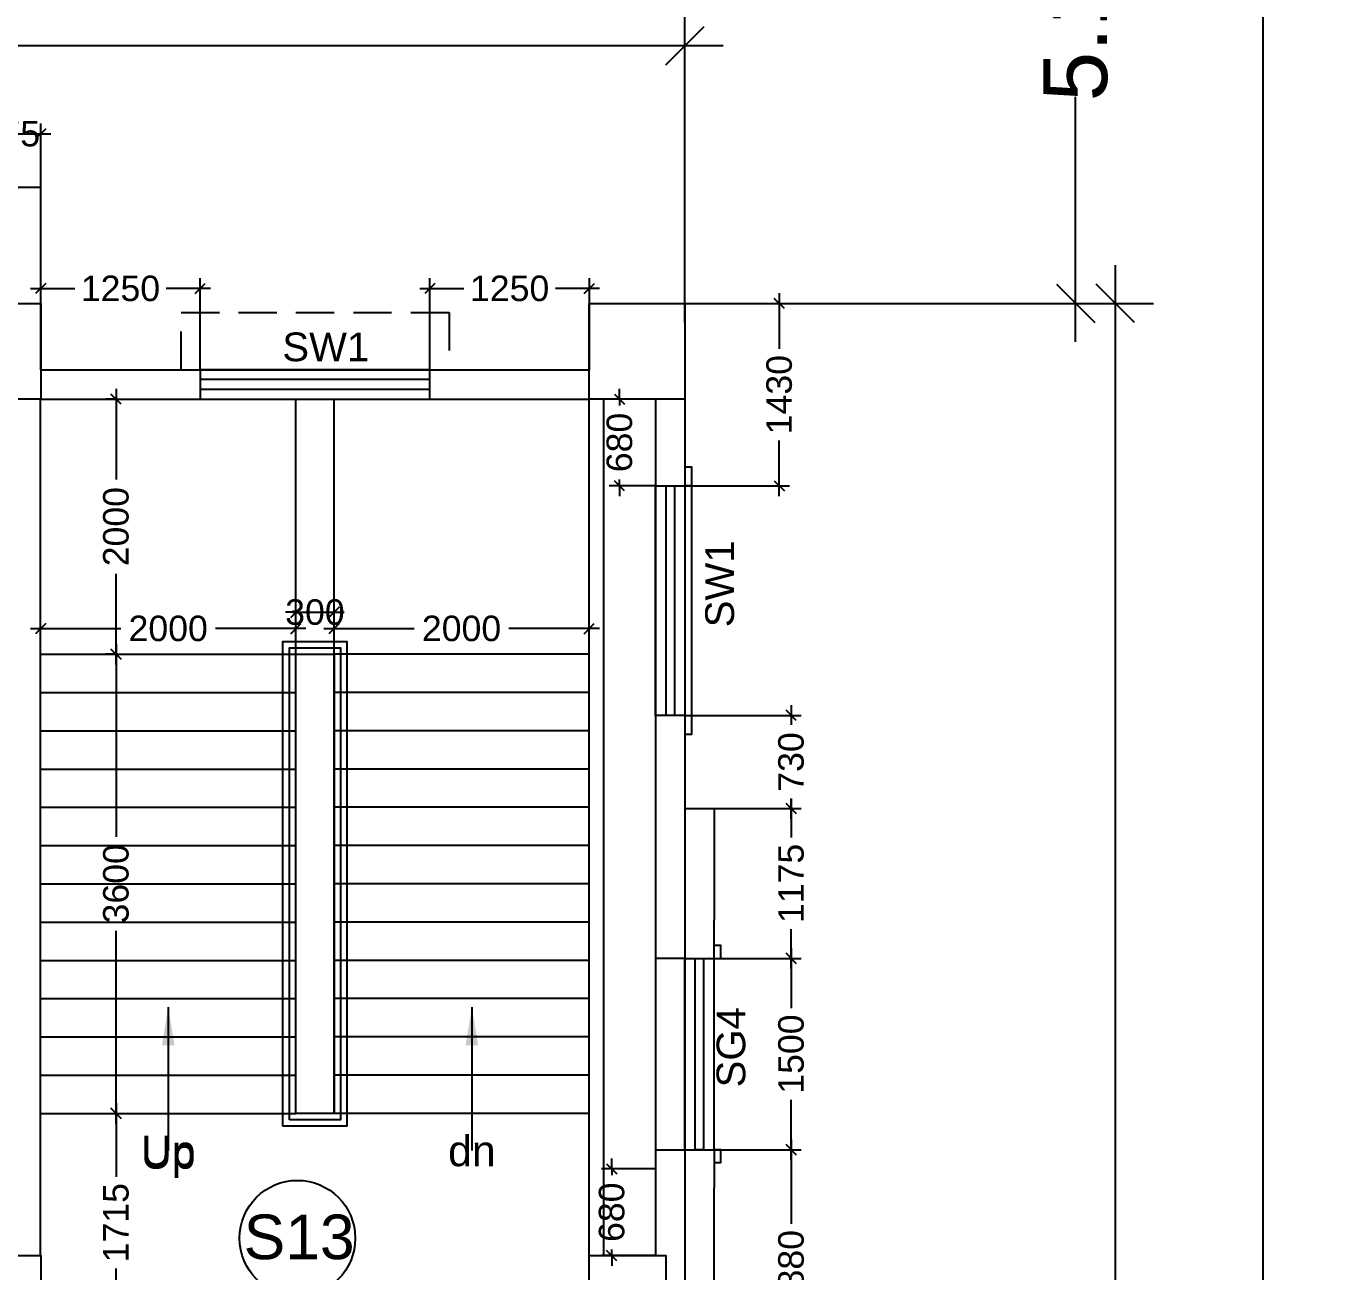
# Model space of a CAD drawing. Extents: x 7897917 to 8423973, y -6487334 to -6173396.
# Drawn here: x 8033650 to 8043838, y -6426480 to -6416719 of the extents above; entities that cross this region are included whole.
import ezdxf
from ezdxf.enums import TextEntityAlignment as Align

# ---------------------------------------------------------------- set-up
doc = ezdxf.new("R2010")
doc.units = 0
doc.header["$LTSCALE"] = 600
doc.header["$MEASUREMENT"] = 0
doc.header["$PDMODE"] = 35
doc.linetypes.add('DASHED', pattern=[0.75, 0.5, -0.25])
doc.layers.get('0').update_dxf_attribs({"linetype": 'CONTINUOUS'})
doc.layers.get('Defpoints').update_dxf_attribs({"linetype": 'CONTINUOUS'})
for name, color, linetype in [('chajja', 7, 'CONTINUOUS'), ('DIM', 8, 'CONTINUOUS'), ('DIM-TEXT', 8, 'CONTINUOUS'), ('Ele Proje.', 7, 'CONTINUOUS'), ('Ele. Proj', 7, 'CONTINUOUS'), ('joinery', 7, 'CONTINUOUS'), ('LA-column', 3, 'CONTINUOUS'), ('Railing', 21, 'CONTINUOUS'), ('Staircase', 7, 'CONTINUOUS'), ('Stairscase', 7, 'CONTINUOUS'), ('STEPS', 7, 'CONTINUOUS'), ('Walls', 7, 'CONTINUOUS'), ('WIN', 151, 'CONTINUOUS'), ('Working Dim', 5, 'CONTINUOUS')]:
    doc.layers.add(name, color=color, linetype=linetype)
doc.styles.add('ari', font='arial.ttf')
doc.styles.add('ARIAL', font='arial.ttf')
doc.styles.add('RT', font='romant.shx')
doc.styles.get("Standard").update_dxf_attribs({"font": 'romans.shx'})
doc.dimstyles.new('int. dim', dxfattribs={"dimtxt": 450, "dimasz": 80, "dimexe": 80, "dimexo": 0, "dimgap": 70, "dimtad": 0, "dimdec": 0, "dimzin": 12, "dimdsep": 46, "dimtxsty": 'ari', "dimblk": 'OBLIQUE', "dimcen": 2, "dimdle": 80, "dimclrd": 256, "dimclre": 256, "dimclrt": 6, "dimadec": 0, "dimazin": 0, "dimtfac": 1, "dimtdec": 0, "dimtix": 1, "dimtmove": 2, "dimatfit": 3, "dimfxl": 1, "dimtolj": 1, "dimtzin": 0, "dimlwd": -1, "dimlwe": -1, "dimarcsym": 0})
doc.dimstyles.new('STANDARD$0', dxfattribs={"dimscale": 0, "dimtxt": 150, "dimasz": 125, "dimexe": 0.75, "dimexo": 1, "dimgap": 25, "dimtad": 1, "dimdec": 0, "dimdsep": 46, "dimtxsty": 'Standard', "dimblk1": 'DOT', "dimblk2": 'DOT', "dimsah": 1, "dimcen": 2.5, "dimclrd": 1, "dimclre": 1, "dimclrt": 3, "dimadec": 0, "dimazin": 0, "dimtfac": 1, "dimtdec": 0, "dimtmove": 0, "dimatfit": 3, "dimldrblk": 'DOT', "dimfxl": 1, "dimtolj": 1, "dimtzin": 0, "dimarcsym": 0})
doc.dimstyles.new('TEXT', dxfattribs={"dimscale": 0, "dimtxt": 600, "dimasz": 300, "dimexe": 300, "dimexo": 30, "dimgap": 50, "dimtad": 0, "dimdec": 0, "dimzin": 0, "dimdsep": 46, "dimtxsty": 'RT', "dimblk": 'OBLIQUE', "dimcen": 0.09, "dimdle": 300, "dimclrd": 256, "dimclre": 256, "dimclrt": 170, "dimadec": 0, "dimazin": 0, "dimtfac": 1, "dimtdec": 0, "dimtofl": 0, "dimtmove": 2, "dimatfit": 3, "dimfxl": 1, "dimfrac": 2, "dimtolj": 1, "dimtzin": 0, "dimlwd": -1, "dimlwe": -1, "dimarcsym": 0})

# ---------------------------------------------------------------- blocks, each defined once
blk = doc.blocks.new('_Oblique')
at = {"color": 0, "linetype": 'ByBlock', "lineweight": -2}
blk.add_line((-0.5, -0.5), (0.5, 0.5), dxfattribs=at)
blk = doc.blocks.new('*D234')
at = {"layer": 'Defpoints', "color": 0, "transparency": 16777216}
for p in [(8038814, -6337015, 5), (8038814, -6454874), (8043346, -6454874)]:
    blk.add_point(p, dxfattribs=at)
at = {"layer": 'DIM', "color": 8, "transparency": 16777216}
for p, q in [((8043346, -6336715), (8043346, -6393996)), ((8038814, -6337015), (8043646, -6337015)), ((8043346, -6455174), (8043346, -6397894)), ((8038814, -6454874), (8043646, -6454874))]:
    blk.add_line(p, q, dxfattribs=at)
at = {"layer": 'DIM', "color": 8, "transparency": 16777216, "xscale": 300, "yscale": 300, "zscale": 300}
for p, rotation in [((8043346, -6337015), 90), ((8043346, -6454874), 270)]:
    blk.add_blockref('_Oblique', p, dxfattribs=dict(at, rotation=rotation))
at = {"layer": 'DIM', "color": 7, "transparency": 16777216, "insert": (8043346, -6395945), "char_height": 750, "attachment_point": 5, "rotation": 90, "style": 'ari'}
blk.add_mtext('\\A1;117.86m', dxfattribs=at)
blk = doc.blocks.new('*D272')
at = {"layer": 'Defpoints', "color": 0, "transparency": 16777216}
for p in [(8038814, -6413785, 3), (8041876, -6413785), (8038814, -6418894, 1)]:
    blk.add_point(p, dxfattribs=at)
at = {"layer": 'DIM', "color": 8, "transparency": 16777216}
for p, q in [((8041876, -6413485), (8041876, -6415405)), ((8038814, -6413785), (8042176, -6413785)), ((8041876, -6419194), (8041876, -6417274)), ((8038814, -6418894), (8042176, -6418894))]:
    blk.add_line(p, q, dxfattribs=at)
at = {"layer": 'DIM', "color": 8, "transparency": 16777216, "xscale": 300, "yscale": 300, "zscale": 300}
for p, rotation in [((8041876, -6413785), 90), ((8041876, -6418894), 270)]:
    blk.add_blockref('_Oblique', p, dxfattribs=dict(at, rotation=rotation))
at = {"layer": 'DIM', "color": 7, "transparency": 16777216, "insert": (8041876, -6416339), "char_height": 500, "attachment_point": 5, "rotation": 90, "style": 'ari'}
blk.add_mtext('\\A1;5.11m', dxfattribs=at)
blk = doc.blocks.new('*D875')
at = {"layer": 'Defpoints', "color": 0, "linetype": 'Continuous', "transparency": 16777216}
for p in [(8038814, -6413785, -10), (7997754, -6413865, 1), (8038814, -6415234)]:
    blk.add_point(p, dxfattribs=at)
at = {"layer": 'DIM-TEXT', "transparency": 16777216}
for p, q in [((8038814, -6413785), (8038814, -6415534)), ((7997754, -6413865), (7997754, -6415534)), ((7997454, -6415234), (8012003, -6415234)), ((8039114, -6415234), (8024565, -6415234))]:
    blk.add_line(p, q, dxfattribs=at)
at = {"layer": 'DIM-TEXT', "linetype": 'Continuous', "transparency": 16777216, "xscale": 300, "yscale": 300, "zscale": 300, "rotation": 180}
blk.add_blockref('_Oblique', (7997754, -6415234), dxfattribs=at)
at = {"layer": 'DIM-TEXT', "linetype": 'Continuous', "transparency": 16777216, "xscale": 300, "yscale": 300, "zscale": 300}
blk.add_blockref('_Oblique', (8038814, -6415234), dxfattribs=at)
at = {"layer": 'DIM-TEXT', "color": 170, "linetype": 'Continuous', "transparency": 16777216, "insert": (8018284, -6415234), "char_height": 750, "attachment_point": 5, "style": 'ari'}
blk.add_mtext('\\A1;{\\H1.067x;DEPT. OF ANESTHESIA}', dxfattribs=at)
blk = doc.blocks.new('*D1912')
at = {"layer": 'Defpoints', "color": 0, "transparency": 16777216}
for p in [(8038814, -6418894, 3), (8038814, -6454874, 3), (8042186, -6454874)]:
    blk.add_point(p, dxfattribs=at)
at = {"layer": 'DIM', "color": 8, "transparency": 16777216}
for p, q in [((8042186, -6418594), (8042186, -6435191)), ((8038814, -6418894), (8042486, -6418894)), ((8042186, -6455174), (8042186, -6438576)), ((8038814, -6454874), (8042486, -6454874))]:
    blk.add_line(p, q, dxfattribs=at)
at = {"layer": 'DIM', "color": 8, "transparency": 16777216, "xscale": 300, "yscale": 300, "zscale": 300}
for p, rotation in [((8042186, -6418894), 90), ((8042186, -6454874), 270)]:
    blk.add_blockref('_Oblique', p, dxfattribs=dict(at, rotation=rotation))
at = {"layer": 'DIM', "color": 7, "transparency": 16777216, "insert": (8042186, -6436884), "char_height": 750, "attachment_point": 5, "rotation": 90, "style": 'ari'}
blk.add_mtext('\\A1;35.98m', dxfattribs=at)
blk = doc.blocks.new('*D1913')
at = {"layer": 'Defpoints', "color": 0, "transparency": 16777216}
for p in [(8035015, -6418777), (8033765, -6419414, 1), (8035015, -6419414, 1)]:
    blk.add_point(p, dxfattribs=at)
at = {"layer": 'Working Dim', "transparency": 16777216}
for p, q in [((8033765, -6419414), (8033765, -6418697)), ((8035015, -6419414), (8035015, -6418697)), ((8033685, -6418777), (8034031, -6418777)), ((8035095, -6418777), (8034749, -6418777))]:
    blk.add_line(p, q, dxfattribs=at)
at = {"layer": 'Working Dim', "transparency": 16777216, "xscale": 80, "yscale": 80, "zscale": 80, "rotation": 180}
blk.add_blockref('_Oblique', (8033765, -6418777), dxfattribs=at)
at = {"layer": 'Working Dim', "transparency": 16777216, "xscale": 80, "yscale": 80, "zscale": 80}
blk.add_blockref('_Oblique', (8035015, -6418777), dxfattribs=at)
at = {"layer": 'Working Dim', "color": 6, "transparency": 16777216, "insert": (8034390, -6418777), "char_height": 200, "attachment_point": 5, "style": 'ari'}
blk.add_mtext('\\A1;1250', dxfattribs=at)
blk = doc.blocks.new('*D1914')
at = {"layer": 'Defpoints', "color": 0, "transparency": 16777216}
for p in [(8036815, -6418777), (8036815, -6419414, 1), (8038065, -6419414, 1)]:
    blk.add_point(p, dxfattribs=at)
at = {"layer": 'Working Dim', "transparency": 16777216}
for p, q in [((8036815, -6419414), (8036815, -6418697)), ((8038065, -6419414), (8038065, -6418697)), ((8036735, -6418777), (8037081, -6418777)), ((8038145, -6418777), (8037799, -6418777))]:
    blk.add_line(p, q, dxfattribs=at)
at = {"layer": 'Working Dim', "transparency": 16777216, "xscale": 80, "yscale": 80, "zscale": 80, "rotation": 180}
blk.add_blockref('_Oblique', (8036815, -6418777), dxfattribs=at)
at = {"layer": 'Working Dim', "transparency": 16777216, "xscale": 80, "yscale": 80, "zscale": 80}
blk.add_blockref('_Oblique', (8038065, -6418777), dxfattribs=at)
at = {"layer": 'Working Dim', "color": 6, "transparency": 16777216, "insert": (8037440, -6418777), "char_height": 200, "attachment_point": 5, "style": 'ari'}
blk.add_mtext('\\A1;1250', dxfattribs=at)
blk = doc.blocks.new('*D1917')
at = {"layer": 'Defpoints', "color": 0, "transparency": 16777216}
for p in [(8033764, -6421443), (8033764, -6421644, 15), (8035764, -6421644, 1)]:
    blk.add_point(p, dxfattribs=at)
at = {"layer": 'Working Dim', "transparency": 16777216}
for p, q in [((8033684, -6421443), (8034394, -6421443)), ((8033764, -6421644), (8033764, -6421363)), ((8035844, -6421443), (8035134, -6421443)), ((8035764, -6421644), (8035764, -6421363))]:
    blk.add_line(p, q, dxfattribs=at)
at = {"layer": 'Working Dim', "transparency": 16777216, "xscale": 80, "yscale": 80, "zscale": 80, "rotation": 180}
blk.add_blockref('_Oblique', (8033764, -6421443), dxfattribs=at)
at = {"layer": 'Working Dim', "transparency": 16777216, "xscale": 80, "yscale": 80, "zscale": 80}
blk.add_blockref('_Oblique', (8035764, -6421443), dxfattribs=at)
at = {"layer": 'Working Dim', "color": 6, "transparency": 16777216, "insert": (8034764, -6421443), "char_height": 200, "attachment_point": 5, "style": 'ari'}
blk.add_mtext('\\A1;2000', dxfattribs=at)
blk = doc.blocks.new('*D1918')
at = {"layer": 'Defpoints', "color": 0, "transparency": 16777216}
for p in [(8038063, -6421443), (8036064, -6421644, 1), (8038063, -6421644, 15)]:
    blk.add_point(p, dxfattribs=at)
at = {"layer": 'Working Dim', "transparency": 16777216}
for p, q in [((8035984, -6421443), (8036693, -6421443)), ((8036064, -6421644), (8036064, -6421363)), ((8038143, -6421443), (8037433, -6421443)), ((8038063, -6421644), (8038063, -6421363))]:
    blk.add_line(p, q, dxfattribs=at)
at = {"layer": 'Working Dim', "transparency": 16777216, "xscale": 80, "yscale": 80, "zscale": 80, "rotation": 180}
blk.add_blockref('_Oblique', (8036064, -6421443), dxfattribs=at)
at = {"layer": 'Working Dim', "transparency": 16777216, "xscale": 80, "yscale": 80, "zscale": 80}
blk.add_blockref('_Oblique', (8038063, -6421443), dxfattribs=at)
at = {"layer": 'Working Dim', "color": 6, "transparency": 16777216, "insert": (8037063, -6421443), "char_height": 200, "attachment_point": 5, "style": 'ari'}
blk.add_mtext('\\A1;2000', dxfattribs=at)
blk = doc.blocks.new('*D1919')
at = {"layer": 'Defpoints', "color": 0, "transparency": 16777216}
for p in [(8036064, -6421315), (8035764, -6421644), (8036064, -6421644, 1)]:
    blk.add_point(p, dxfattribs=at)
at = {"layer": 'Working Dim', "transparency": 16777216}
for p, q in [((8035764, -6421644), (8035764, -6421235)), ((8036064, -6421644), (8036064, -6421235)), ((8035764, -6421315), (8035684, -6421315)), ((8035764, -6421315), (8036064, -6421315)), ((8036064, -6421315), (8036144, -6421315))]:
    blk.add_line(p, q, dxfattribs=at)
at = {"layer": 'Working Dim', "transparency": 16777216, "xscale": 80, "yscale": 80, "zscale": 80}
blk.add_blockref('_Oblique', (8035764, -6421315), dxfattribs=at)
at = {"layer": 'Working Dim', "transparency": 16777216, "xscale": 80, "yscale": 80, "zscale": 80, "rotation": 180}
blk.add_blockref('_Oblique', (8036064, -6421315), dxfattribs=at)
at = {"layer": 'Working Dim', "color": 6, "transparency": 16777216, "insert": (8035914, -6421315), "char_height": 200, "attachment_point": 5, "style": 'ari'}
blk.add_mtext('\\A1;300', dxfattribs=at)
blk = doc.blocks.new('*D1920')
at = {"layer": 'Defpoints', "color": 0, "transparency": 16777216}
for p in [(8033764, -6425244, 1), (8034355, -6425244), (8033764, -6426959)]:
    blk.add_point(p, dxfattribs=at)
at = {"layer": 'Working Dim', "transparency": 16777216}
for p, q in [((8034355, -6425164), (8034355, -6425741)), ((8033764, -6425244), (8034435, -6425244)), ((8034355, -6427039), (8034355, -6426461)), ((8033764, -6426959), (8034435, -6426959))]:
    blk.add_line(p, q, dxfattribs=at)
at = {"layer": 'Working Dim', "transparency": 16777216, "xscale": 80, "yscale": 80, "zscale": 80}
for p, rotation in [((8034355, -6425244), 90), ((8034355, -6426959), 270)]:
    blk.add_blockref('_Oblique', p, dxfattribs=dict(at, rotation=rotation))
at = {"layer": 'Working Dim', "color": 6, "transparency": 16777216, "insert": (8034355, -6426101), "char_height": 200, "attachment_point": 5, "rotation": 90, "style": 'ari'}
blk.add_mtext('\\A1;1715', dxfattribs=at)
blk = doc.blocks.new('*D1921')
at = {"layer": 'Defpoints', "color": 0, "transparency": 16777216}
for p in [(8034355, -6421644, 1), (8034355, -6421644), (8033764, -6425244, 1)]:
    blk.add_point(p, dxfattribs=at)
at = {"layer": 'Working Dim', "transparency": 16777216}
for p, q in [((8034355, -6421644), (8034275, -6421644)), ((8034355, -6421564), (8034355, -6423076)), ((8034355, -6425324), (8034355, -6423812)), ((8033764, -6425244), (8034435, -6425244))]:
    blk.add_line(p, q, dxfattribs=at)
at = {"layer": 'Working Dim', "transparency": 16777216, "xscale": 80, "yscale": 80, "zscale": 80}
for p, rotation in [((8034355, -6421644), 90), ((8034355, -6425244), 270)]:
    blk.add_blockref('_Oblique', p, dxfattribs=dict(at, rotation=rotation))
at = {"layer": 'Working Dim', "color": 6, "transparency": 16777216, "insert": (8034355, -6423444), "char_height": 200, "attachment_point": 5, "rotation": 90, "style": 'ari'}
blk.add_mtext('\\A1;3600', dxfattribs=at)
blk = doc.blocks.new('*D1922')
at = {"layer": 'Defpoints', "color": 0, "transparency": 16777216}
for p in [(8034355, -6419644, 15), (8034355, -6419644), (8034355, -6421644, 1)]:
    blk.add_point(p, dxfattribs=at)
at = {"layer": 'Working Dim', "transparency": 16777216}
for p, q in [((8034355, -6419564), (8034355, -6420274)), ((8034355, -6419644), (8034275, -6419644)), ((8034355, -6421724), (8034355, -6421014)), ((8034355, -6421644), (8034275, -6421644))]:
    blk.add_line(p, q, dxfattribs=at)
at = {"layer": 'Working Dim', "transparency": 16777216, "xscale": 80, "yscale": 80, "zscale": 80}
for p, rotation in [((8034355, -6419644), 90), ((8034355, -6421644), 270)]:
    blk.add_blockref('_Oblique', p, dxfattribs=dict(at, rotation=rotation))
at = {"layer": 'Working Dim', "color": 6, "transparency": 16777216, "insert": (8034355, -6420644), "char_height": 200, "attachment_point": 5, "rotation": 90, "style": 'ari'}
blk.add_mtext('\\A1;2000', dxfattribs=at)
blk = doc.blocks.new('*D1929')
at = {"layer": 'Defpoints', "color": 0, "transparency": 16777216}
for p in [(8033765, -6417564), (8033290, -6417984), (8033765, -6417984)]:
    blk.add_point(p, dxfattribs=at)
at = {"layer": 'Working Dim', "transparency": 16777216}
for p, q in [((8033290, -6417564), (8033210, -6417564)), ((8033290, -6417984), (8033290, -6417484)), ((8033290, -6417564), (8033765, -6417564)), ((8033765, -6417984), (8033765, -6417484)), ((8033765, -6417564), (8033845, -6417564))]:
    blk.add_line(p, q, dxfattribs=at)
at = {"layer": 'Working Dim', "transparency": 16777216, "xscale": 80, "yscale": 80, "zscale": 80}
blk.add_blockref('_Oblique', (8033290, -6417564), dxfattribs=at)
at = {"layer": 'Working Dim', "transparency": 16777216, "xscale": 80, "yscale": 80, "zscale": 80, "rotation": 180}
blk.add_blockref('_Oblique', (8033765, -6417564), dxfattribs=at)
at = {"layer": 'Working Dim', "color": 6, "transparency": 16777216, "insert": (8033527, -6417564), "char_height": 200, "attachment_point": 5, "style": 'ari'}
blk.add_mtext('\\A1;475', dxfattribs=at)
blk = doc.blocks.new('*D2011')
at = {"layer": 'Defpoints', "color": 0, "transparency": 16777216}
for p in [(8038814, -6418894, 45), (8039553, -6418894), (8038814, -6420324, 36)]:
    blk.add_point(p, dxfattribs=at)
at = {"layer": 'Working Dim', "transparency": 16777216}
for p, q in [((8038814, -6418894), (8039633, -6418894)), ((8039553, -6418814), (8039553, -6419250)), ((8039553, -6420404), (8039553, -6419968)), ((8038814, -6420324), (8039633, -6420324))]:
    blk.add_line(p, q, dxfattribs=at)
at = {"layer": 'Working Dim', "transparency": 16777216, "xscale": 80, "yscale": 80, "zscale": 80}
for p, rotation in [((8039553, -6418894), 90), ((8039553, -6420324), 270)]:
    blk.add_blockref('_Oblique', p, dxfattribs=dict(at, rotation=rotation))
at = {"layer": 'Working Dim', "color": 6, "transparency": 16777216, "insert": (8039553, -6419609), "char_height": 200, "attachment_point": 5, "rotation": 90, "style": 'ari'}
blk.add_mtext('\\A1;1430', dxfattribs=at)
blk = doc.blocks.new('*D2014')
at = {"layer": 'Defpoints', "color": 0, "transparency": 16777216}
for p in [(8038240, -6425679), (8038584, -6425679, 36), (8038584, -6426359, 36)]:
    blk.add_point(p, dxfattribs=at)
at = {"layer": 'Working Dim', "transparency": 16777216}
for p, q in [((8038240, -6425679), (8038240, -6425599)), ((8038584, -6425679), (8038160, -6425679)), ((8038240, -6425679), (8038240, -6425728)), ((8038240, -6426359), (8038240, -6426310)), ((8038584, -6426359), (8038160, -6426359)), ((8038240, -6426359), (8038240, -6426439))]:
    blk.add_line(p, q, dxfattribs=at)
at = {"layer": 'Working Dim', "transparency": 16777216, "xscale": 80, "yscale": 80, "zscale": 80}
for p, rotation in [((8038240, -6425679), 270), ((8038240, -6426359), 90)]:
    blk.add_blockref('_Oblique', p, dxfattribs=dict(at, rotation=rotation))
at = {"layer": 'Working Dim', "color": 6, "transparency": 16777216, "insert": (8038240, -6426019), "char_height": 200, "attachment_point": 5, "rotation": 90, "style": 'ari'}
blk.add_mtext('\\A1;680', dxfattribs=at)
blk = doc.blocks.new('*D2015')
at = {"layer": 'Defpoints', "color": 0, "transparency": 16777216}
for p in [(8038301, -6419644), (8038584, -6419644, 36), (8038584, -6420324, 36)]:
    blk.add_point(p, dxfattribs=at)
at = {"layer": 'Working Dim', "transparency": 16777216}
for p, q in [((8038301, -6419644), (8038301, -6419564)), ((8038584, -6419644), (8038221, -6419644)), ((8038301, -6419644), (8038301, -6419693)), ((8038584, -6420324), (8038221, -6420324)), ((8038301, -6420324), (8038301, -6420275)), ((8038301, -6420324), (8038301, -6420404))]:
    blk.add_line(p, q, dxfattribs=at)
at = {"layer": 'Working Dim', "transparency": 16777216, "xscale": 80, "yscale": 80, "zscale": 80}
for p, rotation in [((8038301, -6419644), 270), ((8038301, -6420324), 90)]:
    blk.add_blockref('_Oblique', p, dxfattribs=dict(at, rotation=rotation))
at = {"layer": 'Working Dim', "color": 6, "transparency": 16777216, "insert": (8038301, -6419984), "char_height": 200, "attachment_point": 5, "rotation": 90, "style": 'ari'}
blk.add_mtext('\\A1;680', dxfattribs=at)
blk = doc.blocks.new('*D2016')
at = {"layer": 'Defpoints', "color": 0, "transparency": 16777216}
for p in [(8039044, -6422854), (8039646, -6422854), (8039044, -6424029)]:
    blk.add_point(p, dxfattribs=at)
at = {"layer": 'Working Dim', "transparency": 16777216}
for p, q in [((8039646, -6422774), (8039646, -6423081)), ((8039044, -6422854), (8039726, -6422854)), ((8039646, -6424109), (8039646, -6423801)), ((8039044, -6424029), (8039726, -6424029))]:
    blk.add_line(p, q, dxfattribs=at)
at = {"layer": 'Working Dim', "transparency": 16777216, "xscale": 80, "yscale": 80, "zscale": 80}
for p, rotation in [((8039646, -6422854), 90), ((8039646, -6424029), 270)]:
    blk.add_blockref('_Oblique', p, dxfattribs=dict(at, rotation=rotation))
at = {"layer": 'Working Dim', "color": 6, "transparency": 16777216, "insert": (8039646, -6423441), "char_height": 200, "attachment_point": 5, "rotation": 90, "style": 'ari'}
blk.add_mtext('\\A1;1175', dxfattribs=at)
blk = doc.blocks.new('*D2017')
at = {"layer": 'Defpoints', "color": 0, "transparency": 16777216}
for p in [(8039094, -6424029, 14), (8039646, -6424029), (8039044, -6425529, 19)]:
    blk.add_point(p, dxfattribs=at)
at = {"layer": 'Working Dim', "transparency": 16777216}
for p, q in [((8039646, -6423949), (8039646, -6424420)), ((8039094, -6424029), (8039726, -6424029)), ((8039646, -6425609), (8039646, -6425137)), ((8039044, -6425529), (8039726, -6425529))]:
    blk.add_line(p, q, dxfattribs=at)
at = {"layer": 'Working Dim', "transparency": 16777216, "xscale": 80, "yscale": 80, "zscale": 80}
for p, rotation in [((8039646, -6424029), 90), ((8039646, -6425529), 270)]:
    blk.add_blockref('_Oblique', p, dxfattribs=dict(at, rotation=rotation))
at = {"layer": 'Working Dim', "color": 6, "transparency": 16777216, "insert": (8039646, -6424779), "char_height": 200, "attachment_point": 5, "rotation": 90, "style": 'ari'}
blk.add_mtext('\\A1;1500', dxfattribs=at)
blk = doc.blocks.new('*D2018')
at = {"layer": 'Defpoints', "color": 0, "transparency": 16777216}
for p in [(8039044, -6425529, 54), (8039044, -6427409, 67), (8039646, -6427409)]:
    blk.add_point(p, dxfattribs=at)
at = {"layer": 'Working Dim', "transparency": 16777216}
for p, q in [((8039646, -6425449), (8039646, -6426110)), ((8039044, -6425529), (8039726, -6425529)), ((8039646, -6427489), (8039646, -6426828)), ((8039044, -6427409), (8039726, -6427409))]:
    blk.add_line(p, q, dxfattribs=at)
at = {"layer": 'Working Dim', "transparency": 16777216, "xscale": 80, "yscale": 80, "zscale": 80}
for p, rotation in [((8039646, -6425529), 90), ((8039646, -6427409), 270)]:
    blk.add_blockref('_Oblique', p, dxfattribs=dict(at, rotation=rotation))
at = {"layer": 'Working Dim', "color": 6, "transparency": 16777216, "insert": (8039646, -6426469), "char_height": 200, "attachment_point": 5, "rotation": 90, "style": 'ari'}
blk.add_mtext('\\A1;1880', dxfattribs=at)
blk = doc.blocks.new('*D2020')
at = {"layer": 'Defpoints', "color": 0, "transparency": 16777216}
for p in [(8038814, -6422124, 67), (8039646, -6422124), (8039044, -6422854, 36)]:
    blk.add_point(p, dxfattribs=at)
at = {"layer": 'Working Dim', "transparency": 16777216}
for p, q in [((8039646, -6422044), (8039646, -6422199)), ((8038814, -6422124), (8039726, -6422124)), ((8039044, -6422854), (8039726, -6422854)), ((8039646, -6422934), (8039646, -6422778))]:
    blk.add_line(p, q, dxfattribs=at)
at = {"layer": 'Working Dim', "transparency": 16777216, "xscale": 80, "yscale": 80, "zscale": 80}
for p, rotation in [((8039646, -6422124), 90), ((8039646, -6422854), 270)]:
    blk.add_blockref('_Oblique', p, dxfattribs=dict(at, rotation=rotation))
at = {"layer": 'Working Dim', "color": 6, "transparency": 16777216, "insert": (8039646, -6422489), "char_height": 200, "attachment_point": 5, "rotation": 90, "style": 'ari'}
blk.add_mtext('\\A1;730', dxfattribs=at)
blk = doc.blocks.new('*D2279')
at = {"layer": 'Defpoints', "color": 0, "linetype": 'Continuous', "transparency": 16777216}
for p in [(8038814, -6416874), (7997754, -6418964, 1), (8038814, -6419044, -10)]:
    blk.add_point(p, dxfattribs=at)
at = {"layer": 'DIM-TEXT', "transparency": 16777216}
for p, q in [((7997754, -6418964), (7997754, -6416574)), ((8038814, -6419044), (8038814, -6416574)), ((7997454, -6416874), (8008700, -6416874)), ((8039114, -6416874), (8027868, -6416874))]:
    blk.add_line(p, q, dxfattribs=at)
at = {"layer": 'DIM-TEXT', "linetype": 'Continuous', "transparency": 16777216, "xscale": 300, "yscale": 300, "zscale": 300, "rotation": 180}
blk.add_blockref('_Oblique', (7997754, -6416874), dxfattribs=at)
at = {"layer": 'DIM-TEXT', "linetype": 'Continuous', "transparency": 16777216, "xscale": 300, "yscale": 300, "zscale": 300}
blk.add_blockref('_Oblique', (8038814, -6416874), dxfattribs=at)
at = {"layer": 'DIM-TEXT', "color": 170, "linetype": 'Continuous', "transparency": 16777216, "insert": (8018284, -6416874), "char_height": 750, "attachment_point": 5, "style": 'ari'}
blk.add_mtext('\\A1;{\\H1.067x;POST-OPERATIVE WARD (20 BEDS) }', dxfattribs=at)

msp = doc.modelspace()

# ---------------------------------------------------------------- linework, layer by layer
msp.add_circle((8035776.553, -6426222.702, 39.654), 453.576)
at = {"layer": 'chajja', "color": 8}
msp.add_line((8039044.117, -6425528.587, -36.136), (8039044.117, -6424028.587, -36.136), dxfattribs=at)
at = {"layer": 'chajja', "color": 7, "linetype": 'DASHED'}
msp.add_lwpolyline([(8034865.256, -6419413.706), (8034865.256, -6418963.706), (8036965.256, -6418963.706), (8036965.256, -6419413.706)], dxfattribs=at)
at = {"layer": 'Ele Proje.'}
for points, elevation in [([(8038814.098, -6420173.795), (8038864.098, -6420173.795), (8038864.098, -6420323.795), (8038814.098, -6420323.795)], -5.131), ([(8038814.098, -6422123.795), (8038864.098, -6422123.795), (8038864.098, -6422273.795), (8038814.098, -6422273.795)], -5.131), ([(8039044.117, -6424028.587), (8039094.117, -6424028.587), (8039094.117, -6423928.587), (8039044.117, -6423928.587)], -43.344), ([(8039044.117, -6425628.587), (8039094.117, -6425628.587), (8039094.117, -6425528.587), (8039044.117, -6425528.587)], -43.344)]:
    msp.add_lwpolyline(points, dxfattribs=dict(at, elevation=elevation))
at = {"layer": 'Ele. Proj', "color": 1}
for p, q in [((8038814.098, -6422853.582, -5.192), (8039044.098, -6422853.582, -5.131)), ((8039044.098, -6422853.582, -5.131), (8039044.098, -6423728.587, -5.131)), ((8039044.117, -6424028.587, -36.136), (8039044.117, -6423728.582, -36.136)), ((8038814.117, -6424028.582, -36.136), (8039044.117, -6424028.587, -36.136)), ((8038814.118, -6425528.582, -36.136), (8039044.117, -6425528.587, -36.136)), ((8039044.117, -6425528.587, -36.136), (8039044.117, -6425828.582, -36.136)), ((8039044.098, -6427408.996, -38.137), (8039044.098, -6425828.587, -5.131))]:
    msp.add_line(p, q, dxfattribs=at)
at = {"layer": 'LA-column', "color": 2, "flags": 128}
for points, elevation in [([(8033014.991, -6418893.706), (8033764.991, -6418893.706), (8033764.991, -6419643.706), (8033014.991, -6419643.706)], 2.283), ([(8038064.016, -6418893.706), (8038814.016, -6418893.706), (8038814.016, -6419643.706), (8038064.016, -6419643.706)], 1.031), ([(8033164.991, -6426358.688), (8033764.991, -6426358.688), (8033764.991, -6426958.688), (8033164.991, -6426958.688)], 2.972), ([(8038064.016, -6426358.766), (8038664.016, -6426358.766), (8038664.016, -6426958.766), (8038064.016, -6426958.766)], 1.031)]:
    msp.add_lwpolyline(points, close=True, dxfattribs=dict(at, elevation=elevation))
at = {"layer": 'Railing', "linetype": 'Continuous'}
for p, q in [((8038063.927, -6426358.73), (8038063.927, -6419643.73)), ((8038178.927, -6426358.73), (8038178.927, -6419643.73))]:
    msp.add_line(p, q, dxfattribs=at)
at = {"layer": 'Railing', "linetype": 'Continuous', "elevation": -26.002}
for points in [[(8035663.542, -6425344.11), (8035663.542, -6421544.107), (8036163.812, -6421544.107), (8036163.812, -6425344.11)], [(8035713.543, -6425294.109), (8035713.543, -6421594.108), (8036113.812, -6421594.108), (8036113.812, -6425294.109)]]:
    msp.add_lwpolyline(points, close=True, dxfattribs=at)
at = {"layer": 'Stairscase', "color": 7}
for p, q in [((8035763.578, -6421644.109, -27.033), (8035763.578, -6419643.759, -27.033)), ((8036063.578, -6421644.109, -27.033), (8036063.578, -6419643.759, -27.033))]:
    msp.add_line(p, q, dxfattribs=at)
at = {"layer": 'Stairscase', "color": 7, "linetype": 'Continuous'}
for p, q in [((8033763.544, -6421644.109, -26.002), (8035763.544, -6421644.109, -26.002)), ((8035763.544, -6425244.109, -26.002), (8035763.544, -6421644.109, -26.002)), ((8036063.811, -6425244.109, -26.002), (8036063.811, -6421644.109, -26.002)), ((8038063.811, -6421644.109, -26.002), (8036063.811, -6421644.109, -26.002)), ((8033763.544, -6421944.109, -26.002), (8035763.544, -6421944.109, -26.002)), ((8038063.811, -6421944.109, -26.002), (8036063.811, -6421944.109, -26.002)), ((8033763.544, -6422244.109, -26.002), (8035763.544, -6422244.109, -26.002)), ((8038063.811, -6422244.109, -26.002), (8036063.811, -6422244.109, -26.002)), ((8033763.544, -6422544.109, -26.002), (8035763.544, -6422544.109, -26.002)), ((8038063.811, -6422544.109, -26.002), (8036063.811, -6422544.109, -26.002)), ((8033763.544, -6422844.109, -26.002), (8035763.544, -6422844.109, -26.002)), ((8038063.811, -6422844.109, -26.002), (8036063.811, -6422844.109, -26.002)), ((8033763.543, -6423144.109, -26.002), (8035763.544, -6423144.109, -26.002)), ((8038063.809, -6423144.109, -26.002), (8036063.811, -6423144.109, -26.002)), ((8033763.543, -6423444.109, -26.002), (8035763.544, -6423444.109, -26.002)), ((8038063.811, -6423444.109, -26.002), (8036063.811, -6423444.109, -26.002)), ((8033763.544, -6423744.109, -26.002), (8035763.544, -6423744.109, -26.002)), ((8038063.811, -6423744.109, -26.002), (8036063.811, -6423744.109, -26.002)), ((8033763.544, -6424044.109, -26.002), (8035763.544, -6424044.109, -26.002)), ((8038063.811, -6424044.109, -26.002), (8036063.811, -6424044.109, -26.002)), ((8033763.544, -6424344.109, -26.002), (8035763.544, -6424344.109, -26.002)), ((8038063.811, -6424344.109, -26.002), (8036063.811, -6424344.109, -26.002)), ((8033763.544, -6424644.109, -26.002), (8035763.544, -6424644.109, -26.002)), ((8038063.811, -6424644.109, -26.002), (8036063.811, -6424644.109, -26.002)), ((8033763.544, -6424944.109, -26.002), (8035763.544, -6424944.109, -26.002)), ((8038063.811, -6424944.109, -26.002), (8036063.811, -6424944.109, -26.002)), ((8033763.544, -6425244.109, -26.002), (8035763.544, -6425244.109, -26.002)), ((8038063.811, -6425244.109, -26.002), (8036063.811, -6425244.109, -26.002))]:
    msp.add_line(p, q, dxfattribs=at)
at = {"layer": 'Stairscase', "color": 7, "linetype": 'Continuous', "elevation": -26.002}
msp.add_lwpolyline([(8035763.544, -6425244.109), (8035763.544, -6421644.109), (8036063.811, -6421644.109), (8036063.811, -6425244.109)], close=True, dxfattribs=at)
at = {"layer": 'Walls', "linetype": 'Continuous'}
for p, q in [((8027923.877, -6417983.663), (8033764.901, -6417983.663)), ((8033763.991, -6426358.688), (8033763.991, -6419643.727))]:
    msp.add_line(p, q, dxfattribs=at)
at = {"layer": 'Walls'}
for p, q in [((8033764.901, -6418893.81), (8033764.901, -6417983.663)), ((8033765.256, -6419413.706, 1.031), (8038064.099, -6419413.706, 1.031)), ((8033763.991, -6419643.706, 1.031), (8038064.099, -6419643.706, 1.031)), ((8038583.927, -6419643.731), (8038583.927, -6426358.73)), ((8038813.927, -6419643.73), (8038813.927, -6440348.816))]:
    msp.add_line(p, q, dxfattribs=at)
at = {"layer": 'Walls', "color": 8}
msp.add_line((8038864.098, -6420323.795, -5.131), (8038864.098, -6422123.795, -5.131), dxfattribs=at)
at = {"layer": 'WIN', "linetype": 'Continuous'}
for points in [[(8035015.256, -6419413.706), (8035015.256, -6419643.706), (8036815.256, -6419643.706), (8036815.256, -6419413.706)], [(8035015.256, -6419490.706), (8035015.256, -6419566.706), (8036815.256, -6419566.706), (8036815.256, -6419490.706)]]:
    msp.add_lwpolyline(points, close=True, dxfattribs=at)
for points, elevation in [([(8038814.098, -6420323.795), (8038814.098, -6422123.795), (8038584.098, -6422123.795), (8038584.098, -6420323.795)], -5.131), ([(8038732.757, -6420323.795), (8038732.757, -6422123.795), (8038665.439, -6422123.795), (8038665.439, -6420323.795)], -5.131), ([(8038959.032, -6424028.585), (8038959.032, -6425528.585), (8038894.599, -6425528.585), (8038894.599, -6424028.585)], -36.136)]:
    msp.add_lwpolyline(points, close=True, dxfattribs=dict(at, elevation=elevation))
at = {"layer": 'WIN', "color": 8, "linetype": 'Continuous', "elevation": 0}
msp.add_lwpolyline([(8038814.078, -6425528.582), (8038814.098, -6424028.582), (8038584.098, -6424028.582), (8038584.078, -6425528.582)], close=True, dxfattribs=at)

# ---------------------------------------------------------------- texts
at = {"layer": 'joinery', "style": 'ari'}
msp.add_text('SW1', height=225, dxfattribs=at).set_placement((8035999.192, -6419346.814, 13.445), align=Align.CENTER)
for s, p in [('SW1', (8039198.12, -6421092.177, 0.886)), ('SG4', (8039286.769, -6424725.801, -28.97))]:
    msp.add_text(s, height=225, rotation=90, dxfattribs=at).set_placement(p, align=Align.CENTER)
at = {"layer": 'Staircase', "color": 7, "linetype": 'Continuous', "style": 'ARIAL'}
for s, p in [('Up', (8034764.403, -6425657.888)), ('dn', (8037144.369, -6425657.888)), ('Up', (8034764.581, -6425677.781))]:
    msp.add_text(s, height=240, dxfattribs=at).set_placement(p, align=Align.CENTER)
at = {"layer": 'STEPS', "color": 6, "style": 'ARIAL'}
msp.add_text('S13', height=350, dxfattribs=at).set_placement((8035790.281, -6426387.085, 39.654), align=Align.CENTER)

# ---------------------------------------------------------------- dimensions: what is measured, and where the dimension line sits
at = {"layer": 'DIM'}
for base, p1, p2, angle, override, picture, middle in [((8043345.836, -6454873.916), (8038814.099, -6337015.366, 5.131), (8038813.921, -6454873.916), 90, {"dimscale": 1, "dimtxt": 750, "dimasz": 300, "dimexe": 300, "dimexo": 0, "dimgap": 1, "dimtad": 0, "dimdec": 2, "dimlfac": 0.001, "dimzin": 0, "dimpost": 'm', "dimtxsty": 'ari', "dimblk1": 'Oblique', "dimblk2": 'Oblique', "dimcen": 0, "dimdle": 300, "dimclrd": 8, "dimclre": 8, "dimclrt": 7, "dimadec": 2, "dimtdec": 2, "dimtmove": 2, "dimfxl": 0.75, "dimfrac": 1, "dimlwd": 65535, "dimlwe": 65535}, '*D234', (8043345.836, -6395944.641)), ((8041875.798, -6413784.82), (8038814.098, -6418893.706, 1.031), (8038813.645, -6413784.82, 3.421), 270, {"dimscale": 1, "dimtxt": 500, "dimasz": 300, "dimexe": 300, "dimexo": 0, "dimgap": 1, "dimtad": 0, "dimdec": 2, "dimlfac": 0.001, "dimzin": 0, "dimpost": 'm', "dimtxsty": 'ari', "dimblk1": 'Oblique', "dimblk2": 'Oblique', "dimcen": 0, "dimdle": 300, "dimclrd": 8, "dimclre": 8, "dimclrt": 7, "dimadec": 2, "dimtdec": 2, "dimtmove": 2, "dimfxl": 0.75, "dimfrac": 1, "dimlwd": 65535, "dimlwe": 65535}, '*D272', (8041875.798, -6416339.263)), ((8042185.952, -6454873.916, -2.749), (8038814.098, -6418893.706), (8038813.921, -6454873.916), 90, {"dimscale": 1, "dimtxt": 750, "dimasz": 300, "dimexe": 300, "dimexo": 0, "dimgap": 1, "dimtad": 0, "dimdec": 2, "dimlfac": 0.001, "dimzin": 0, "dimpost": 'm', "dimtxsty": 'ari', "dimblk1": 'Oblique', "dimblk2": 'Oblique', "dimcen": 0, "dimdle": 300, "dimclrd": 8, "dimclre": 8, "dimclrt": 7, "dimadec": 2, "dimtdec": 2, "dimtmove": 2, "dimfxl": 0.75, "dimfrac": 1, "dimlwd": 65535, "dimlwe": 65535}, '*D1912', (8042185.952, -6436883.811, -2.749))]:
    dim = msp.add_linear_dim(base=base, p1=p1, p2=p2, angle=angle, dimstyle='STANDARD$0', override=override, dxfattribs=at)
    dim.commit()
    dim.dimension.update_dxf_attribs({"geometry": picture, "text_midpoint": middle})
at = {"layer": 'DIM-TEXT', "linetype": 'Continuous'}
for base, p1, p2, text, picture, middle in [((8038814.092, -6415234.196, 7.513), (7997753.872, -6413864.735, 8.544), (8038814.092, -6413784.82, -2.749), '{\\H1.067x;DEPT. OF ANESTHESIA}', '*D875', (8018283.982, -6415234.196, 7.513)), ((8038814.092, -6416874.22, 7.513), (7997753.872, -6418963.786, 8.544), (8038814.092, -6419043.702, -2.749), '{\\H1.067x;POST-OPERATIVE WARD (20 BEDS) }', '*D2279', (8018283.982, -6416874.22, 7.513))]:
    dim = msp.add_linear_dim(base=base, p1=p1, p2=p2, angle=180, text=text, dimstyle='TEXT', override={"dimscale": 1, "dimtxt": 750, "dimexo": 0, "dimtxsty": 'ari'}, dxfattribs=at)
    dim.commit()
    dim.dimension.update_dxf_attribs({"geometry": picture, "text_midpoint": middle})
at = {"layer": 'Working Dim'}
for base, p1, p2, override, picture, middle in [((8033764.901, -6417564.015), (8033289.911, -6417983.662), (8033764.901, -6417983.662), {"dimtxt": 200, "dimarcsym": 1}, '*D1929', (8033527.406, -6417564.015)), ((8035015.256, -6418777.181), (8033765.256, -6419413.706, 1.031), (8035015.256, -6419413.706, 1.031), {"dimtxt": 200, "dimarcsym": 1}, '*D1913', (8034390.256, -6418777.181)), ((8036063.811, -6421315.235, -27.033), (8035763.578, -6421644.109, -27.033), (8036063.811, -6421644.109, -26.002), {"dimtxt": 200}, '*D1919', (8035913.695, -6421315.235, -27.033)), ((8033763.99, -6421442.826, -27.033), (8035763.578, -6421644.109, -26.002), (8033763.99, -6421644.109, -12.203), {"dimtxt": 200}, '*D1917', (8034763.784, -6421442.826, -27.033))]:
    dim = msp.add_linear_dim(base=base, p1=p1, p2=p2, dimstyle='int. dim', override=override, dxfattribs=at)
    dim.commit()
    dim.dimension.update_dxf_attribs({"geometry": picture, "text_midpoint": middle})
for base, p1, p2, angle, override, picture, middle in [((8036815.256, -6418777.181), (8038065.256, -6419413.706, 1.031), (8036815.256, -6419413.706, 1.031), 180, {"dimtxt": 200, "dimarcsym": 1}, '*D1914', (8037440.256, -6418777.181)), ((8039552.724, -6418893.706), (8038814.098, -6420323.795, 36.136), (8038814.098, -6418893.706, 44.805), 90, {"dimtxt": 200}, '*D2011', (8039552.724, -6419608.751)), ((8034355.007, -6419643.708, -27.033), (8034355.007, -6421644.109, -26.002), (8034355.007, -6419643.708, -12.203), 90, {"dimtxt": 200}, '*D1922', (8034355.007, -6420643.908, -27.033)), ((8038301.446, -6419643.706), (8038584.098, -6420323.795, 36.136), (8038584.098, -6419643.706, 36.136), 90, {"dimtxt": 200}, '*D2015', (8038301.446, -6419983.751)), ((8034355.007, -6421644.109, -27.033), (8033763.991, -6425244.109, -26.002), (8034355.007, -6421644.109, -26.002), 90, {"dimtxt": 200}, '*D1921', (8034355.007, -6423444.109, -27.033)), ((8039645.911, -6422123.795, -71.668), (8039044.098, -6422853.582, -36.136), (8038813.927, -6422123.795, -5.131), 90, {"dimtxt": 200, "dimarcsym": 1}, '*D2020', (8039645.911, -6422488.688, -71.668)), ((8039645.911, -6422853.582, -36.136), (8039044.11, -6424028.587, -36.136), (8039044.098, -6422853.582, -36.136), 90, {"dimtxt": 200}, '*D2016', (8039645.911, -6423441.084, -36.136)), ((8039645.911, -6424028.587, -62.729), (8039044.117, -6425528.587, -43.344), (8039094.117, -6424028.587, -48.475), 90, {"dimtxt": 200, "dimarcsym": 1}, '*D2017', (8039645.911, -6424778.587, -62.729)), ((8034355.007, -6425244.109, -27.033), (8033763.99, -6426958.671, -27.033), (8033763.544, -6425244.109, -26.002), 90, {"dimtxt": 200}, '*D1920', (8034355.007, -6426101.39, -27.033)), ((8039645.911, -6427408.995, -97.077), (8039044.098, -6425528.587, -43.344), (8039044.098, -6427408.995, -30.029), 90, {"dimtxt": 200, "dimarcsym": 1}, '*D2018', (8039645.911, -6426468.791, -97.077)), ((8038240.486, -6425678.616), (8038584.098, -6426358.705, 36.136), (8038584.098, -6425678.616, 36.136), 90, {"dimtxt": 200}, '*D2014', (8038240.486, -6426018.66))]:
    dim = msp.add_linear_dim(base=base, p1=p1, p2=p2, angle=angle, dimstyle='int. dim', override=override, dxfattribs=at)
    dim.commit()
    dim.dimension.update_dxf_attribs({"geometry": picture, "text_midpoint": middle})
dim = msp.add_linear_dim(base=(8038063.188, -6421442.826, -27.033), p1=(8036063.811, -6421644.109, -26.002), p2=(8038063.188, -6421644.109, -12.203), text='2000', dimstyle='int. dim', override={"dimtxt": 200}, dxfattribs=at)
dim.commit()
dim.dimension.update_dxf_attribs({"geometry": '*D1918', "text_midpoint": (8037063.5, -6421442.826, -27.033)})

# ---------------------------------------------------------------- leaders
at = {"layer": 'Staircase', "color": 7, "linetype": 'Continuous'}
for points in [[(8034764.188, -6424410.858, 6.269), (8034764.188, -6425515.086, 6.269)], [(8034764.366, -6424410.778, 2.283), (8034764.366, -6425534.98, 2.283)], [(8037144.155, -6424410.858, 6.269), (8037144.155, -6425515.086, 6.269)], [(8037144.332, -6424410.778, 2.283), (8037144.332, -6425534.98, 2.283)]]:
    msp.add_leader(points, dimstyle='int. dim', override={"dimasz": 300, "dimgap": 70, "dimtad": 0, "dimclrd": 256}, dxfattribs=at)

doc.saveas('drawing.dxf')
